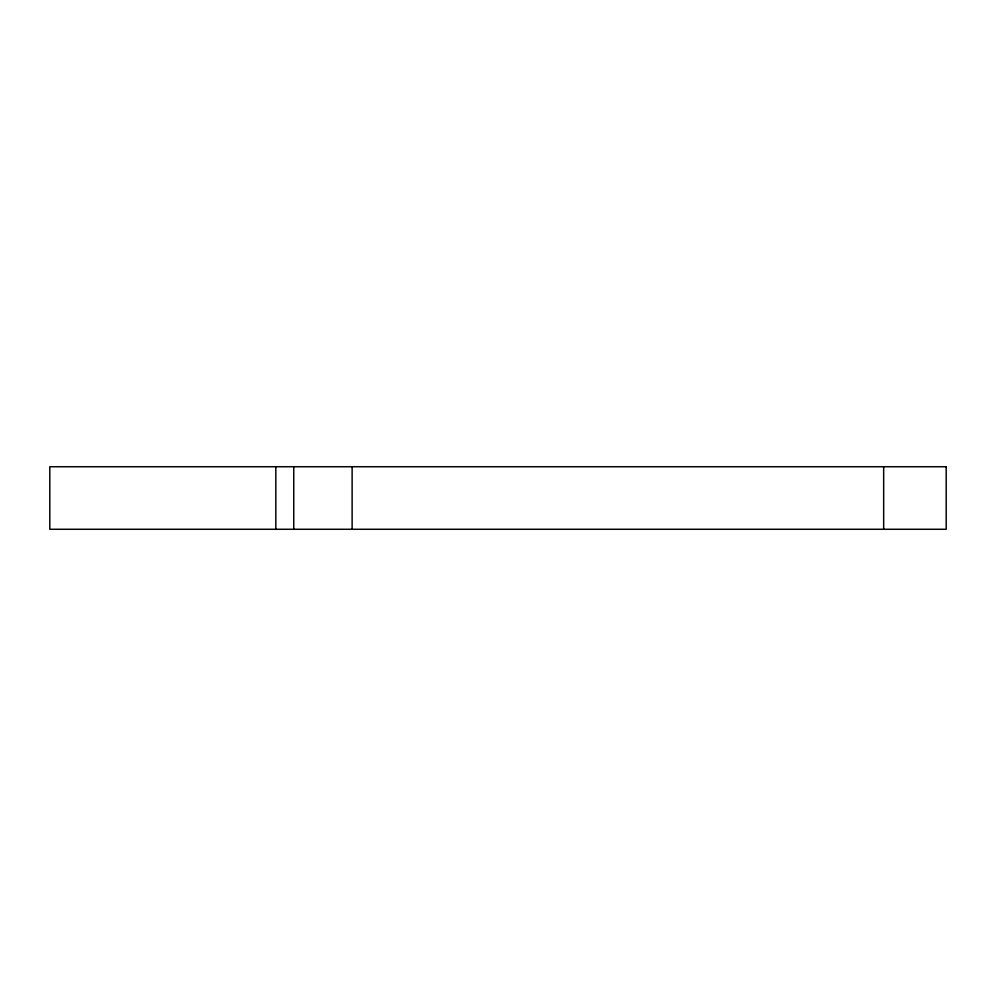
<?xml version="1.0" encoding="UTF-8"?>
<svg xmlns="http://www.w3.org/2000/svg" width="996" height="996" viewBox="0 0 996 996"><rect width="100%" height="100%" fill="white"/><g stroke="black" fill="none" stroke-linecap="round" stroke-linejoin="round"><path stroke-width="1.49" d="M883.664 466.726L883.664 529.274M352.123 466.726L352.123 529.274M293.745 466.726L293.745 529.274M275.83 466.726L275.83 529.274M946.2 466.726L49.8 466.726L49.8 529.274L946.2 529.274L946.2 466.726"/></g></svg>
